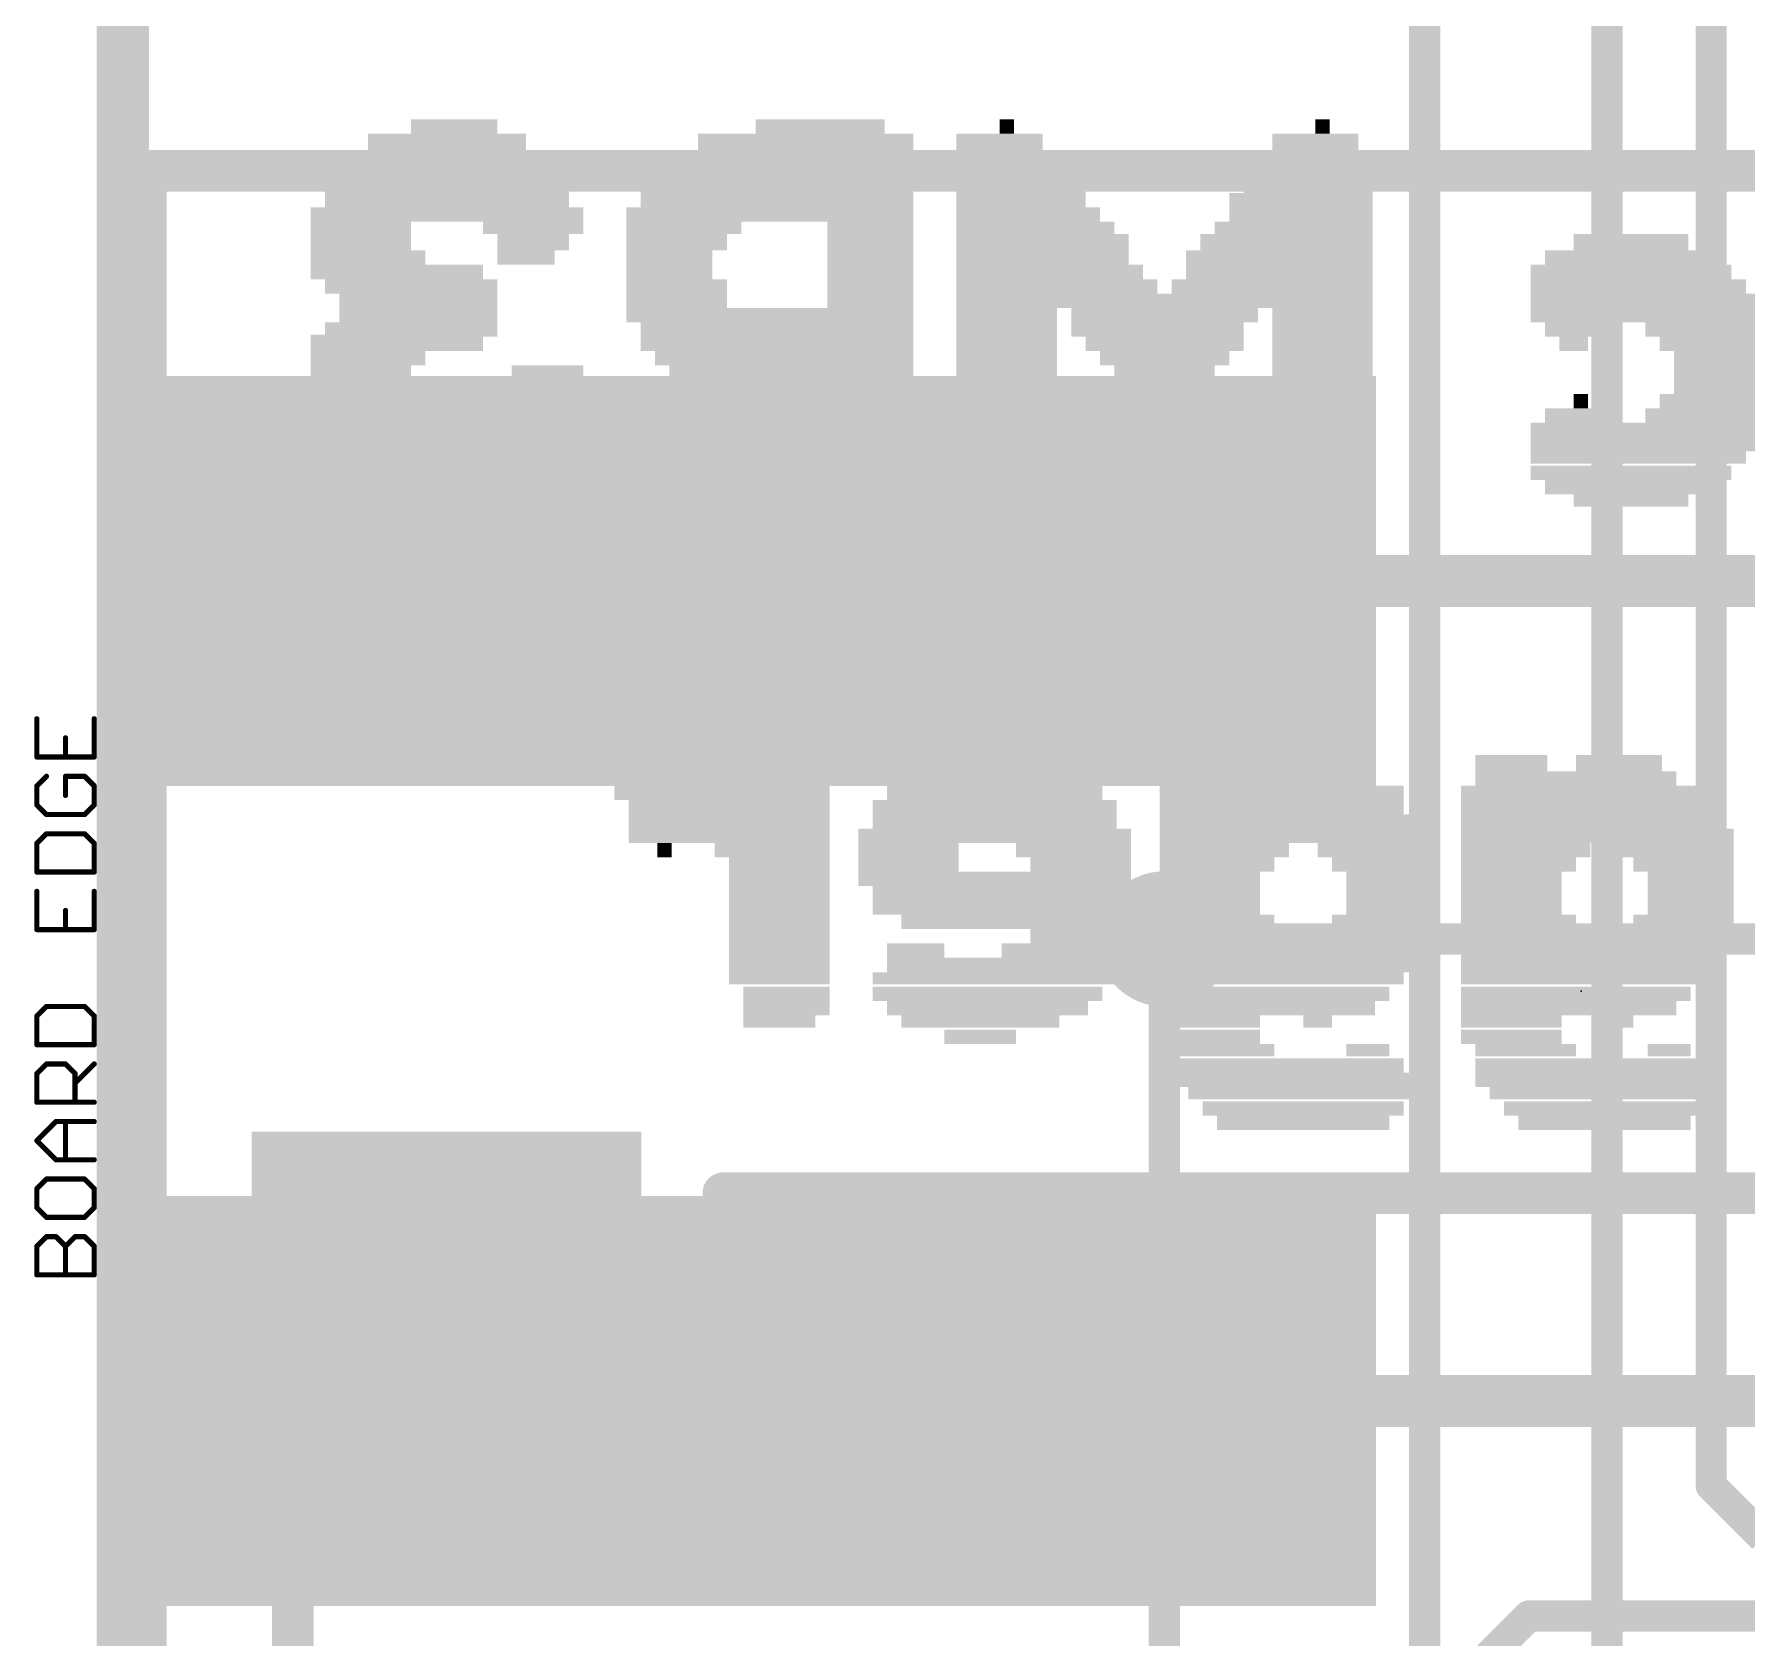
# Model space of a CAD drawing. Extents: x -41 to 66, y -18 to 51.
# Drawn here: x -0.43 to 7.92, y 27.33 to 35.15 of the extents above; entities that cross this region are included whole.
import ezdxf

# ---------------------------------------------------------------- set-up
doc = ezdxf.new("R2010")
doc.units = 0
for name, color, linetype in [('1', 12, 'CONTINUOUS'), ('16', 132, 'CONTINUOUS'), ('18', 110, 'CONTINUOUS'), ('20', 31, 'CONTINUOUS'), ('21', 41, 'CONTINUOUS'), ('22', 40, 'CONTINUOUS'), ('23', 53, 'CONTINUOUS'), ('51', 53, 'CONTINUOUS')]:
    doc.layers.add(name, color=color, linetype=linetype)

# ---------------------------------------------------------------- blocks, each defined once
blk = doc.blocks.new('RECT')
blk.add_solid([(-0.5, -0.5), (0.5, -0.5), (-0.5, 0.5), (0.5, 0.5)])
blk = doc.blocks.new('ROUNDV')
at = {"const_width": 0.5}
blk.add_lwpolyline([(0, -0.25, 1), (0, 0.25, 1), (0, -0.25)], format="xyb", dxfattribs=at)

msp = doc.modelspace()

# ---------------------------------------------------------------- linework, layer by layer
at = {"layer": '1'}
for points, const_width in [([(0, 0), (0, 50.8)], 0.254), ([(12.362, 32.48), (3.112, 32.48)], 0.254), ([(5.08, 30.734), (8.89, 30.734)], 0.1524), ([(12.362, 28.48), (3.112, 28.48)], 0.254), ([(6.858, 27.432), (6.35, 26.924)], 0.1524), ([(9.779, 27.432), (6.858, 27.432)], 0.1524)]:
    msp.add_lwpolyline(points, dxfattribs=dict(at, const_width=const_width))
for points, const_width in [([(3.112, 32.5435, 1), (3.112, 32.4165)], 0.127), ([(5.08, 30.7721, 1), (5.08, 30.6959)], 0.0762), ([(3.112, 28.5435, 1), (3.112, 28.4165)], 0.127), ([(6.858, 27.4701, 1), (6.858, 27.3939)], 0.0762), ([(6.8849, 27.4051, 1), (6.8311, 27.4589)], 0.0762)]:
    msp.add_lwpolyline(points, format="xyb", dxfattribs=dict(at, const_width=const_width))
at = {"layer": '16'}
for points, const_width in [([(0, 0), (0, 50.8)], 0.254), ([(6.35, 44.45), (6.35, 26.162)], 0.1524), ([(7.239, 42.799), (7.239, 26.67)], 0.1524), ([(7.747, 40.767), (7.747, 28.067)], 0.1524), ([(5.08, 26.416), (5.08, 30.734)], 0.1524), ([(7.747, 28.067), (8.001, 27.813)], 0.1524)]:
    msp.add_lwpolyline(points, dxfattribs=dict(at, const_width=const_width))
at = {"layer": '16', "const_width": 0.0762}
for points in [[(5.1181, 30.734, 1), (5.0419, 30.734)], [(7.7089, 28.067, 1), (7.7851, 28.067)], [(7.7739, 28.0939, 1), (7.7201, 28.0401)]]:
    msp.add_lwpolyline(points, format="xyb", dxfattribs=at)
at = {"layer": '20', "const_width": 0.2032}
msp.add_lwpolyline([(0, 0), (0, 50.8)], dxfattribs=at)
at = {"layer": '21', "const_width": 0.2032}
for points in [[(0.112, 32.48), (0.112, 34.48)], [(0.112, 34.48), (11.812, 34.48)], [(0.112, 26.48), (0.112, 32.48)]]:
    msp.add_lwpolyline(points, dxfattribs=at)
at = {"layer": '21', "const_width": 0.1016}
for points in [[(0.1628, 34.48, 1), (0.0612, 34.48)], [(0.112, 34.5308, 1), (0.112, 34.4292)], [(0.1628, 32.48, 1), (0.0612, 32.48)], [(0.0612, 32.48, 1), (0.1628, 32.48)]]:
    msp.add_lwpolyline(points, format="xyb", dxfattribs=at)
at = {"layer": '22', "const_width": 0.2032}
for points in [[(16.129, 29.494), (2.929, 29.494)], [(0.829, 27.194), (0.829, 27.994)]]:
    msp.add_lwpolyline(points, dxfattribs=at)
at = {"layer": '22', "const_width": 0.1016}
for points in [[(2.929, 29.5448, 1), (2.929, 29.4432)], [(0.8798, 27.994, 1), (0.7782, 27.994)]]:
    msp.add_lwpolyline(points, format="xyb", dxfattribs=at)
at = {"layer": '23'}
msp.add_point((7.112, 30.48), dxfattribs=at)
at = {"layer": '51', "const_width": 0.0127}
for points in [[(-0.413, 31.808, 1), (-0.4257, 31.808)], [(-0.1334, 31.808, 1), (-0.1461, 31.808)], [(-0.2732, 31.7148, 1), (-0.2859, 31.7148)], [(-0.4257, 31.6216, 1), (-0.413, 31.6216)], [(-0.4193, 31.6279, 1), (-0.4193, 31.6152)], [(-0.2859, 31.6216, 1), (-0.2732, 31.6216)], [(-0.1461, 31.6216, 1), (-0.1334, 31.6216)], [(-0.1397, 31.6152, 1), (-0.1397, 31.6279)], [(-0.413, 31.4807, 1), (-0.4257, 31.4807)], [(-0.4238, 31.4852, 1), (-0.4148, 31.4763)], [(-0.3682, 31.5229, 1), (-0.3772, 31.5318)], [(-0.2732, 31.5274, 1), (-0.2859, 31.5274)], [(-0.2795, 31.5337, 1), (-0.2795, 31.521)], [(-0.1818, 31.5318, 1), (-0.1908, 31.5229)], [(-0.1863, 31.521, 1), (-0.1863, 31.5337)], [(-0.1334, 31.4807, 1), (-0.1461, 31.4807)], [(-0.1442, 31.4763, 1), (-0.1352, 31.4852)], [(-0.2859, 31.4341, 1), (-0.2732, 31.4341)], [(-0.4257, 31.3875, 1), (-0.413, 31.3875)], [(-0.4148, 31.392, 1), (-0.4238, 31.383)], [(-0.3727, 31.3473, 1), (-0.3727, 31.3346)], [(-0.3772, 31.3364, 1), (-0.3682, 31.3454)], [(-0.1908, 31.3454, 1), (-0.1818, 31.3364)], [(-0.1863, 31.3346, 1), (-0.1863, 31.3473)], [(-0.1461, 31.3875, 1), (-0.1334, 31.3875)], [(-0.1352, 31.383, 1), (-0.1442, 31.392)], [(-0.3727, 31.253, 1), (-0.3727, 31.2403)], [(-0.3682, 31.2422, 1), (-0.3772, 31.2512)], [(-0.1818, 31.2512, 1), (-0.1908, 31.2422)], [(-0.1863, 31.2403, 1), (-0.1863, 31.253)], [(-0.413, 31.2001, 1), (-0.4257, 31.2001)], [(-0.4238, 31.2046, 1), (-0.4148, 31.1956)], [(-0.1334, 31.2001, 1), (-0.1461, 31.2001)], [(-0.1442, 31.1956, 1), (-0.1352, 31.2046)], [(-0.4193, 31.0666, 1), (-0.4193, 31.0539)], [(-0.1397, 31.0539, 1), (-0.1397, 31.0666)], [(-0.4257, 31.0603, 1), (-0.413, 31.0603)], [(-0.1461, 31.0603, 1), (-0.1334, 31.0603)], [(-0.413, 30.966, 1), (-0.4257, 30.966)], [(-0.1334, 30.966, 1), (-0.1461, 30.966)], [(-0.2732, 30.8728, 1), (-0.2859, 30.8728)], [(-0.4257, 30.7796, 1), (-0.413, 30.7796)], [(-0.4193, 30.786, 1), (-0.4193, 30.7733)], [(-0.2859, 30.7796, 1), (-0.2732, 30.7796)], [(-0.1461, 30.7796, 1), (-0.1334, 30.7796)], [(-0.1397, 30.7733, 1), (-0.1397, 30.786)], [(-0.3727, 30.4111, 1), (-0.3727, 30.3984)], [(-0.3682, 30.4002, 1), (-0.3772, 30.4092)], [(-0.1818, 30.4092, 1), (-0.1908, 30.4002)], [(-0.1863, 30.3984, 1), (-0.1863, 30.4111)], [(-0.413, 30.3581, 1), (-0.4257, 30.3581)], [(-0.4238, 30.3626, 1), (-0.4148, 30.3536)], [(-0.1334, 30.3581, 1), (-0.1461, 30.3581)], [(-0.1442, 30.3536, 1), (-0.1352, 30.3626)], [(-0.4257, 30.2183, 1), (-0.413, 30.2183)], [(-0.4193, 30.2247, 1), (-0.4193, 30.212)], [(-0.1461, 30.2183, 1), (-0.1334, 30.2183)], [(-0.1397, 30.212, 1), (-0.1397, 30.2247)], [(-0.413, 30.0775, 1), (-0.4257, 30.0775)], [(-0.4238, 30.082, 1), (-0.4148, 30.073)], [(-0.3727, 30.1304, 1), (-0.3727, 30.1177)], [(-0.3682, 30.1196, 1), (-0.3772, 30.1286)], [(-0.275, 30.1286, 1), (-0.284, 30.1196)], [(-0.2795, 30.1177, 1), (-0.2795, 30.1304)], [(-0.2266, 30.0775, 1), (-0.2393, 30.0775)], [(-0.2374, 30.073, 1), (-0.2284, 30.082)], [(-0.1352, 30.1196, 1), (-0.1442, 30.1286)], [(-0.2374, 30.0354, 1), (-0.2284, 30.0264)], [(-0.4257, 29.9377, 1), (-0.413, 29.9377)], [(-0.4193, 29.944, 1), (-0.4193, 29.9313)], [(-0.2393, 29.9377, 1), (-0.2266, 29.9377)], [(-0.1397, 29.9313, 1), (-0.1397, 29.944)], [(-0.3261, 29.8498, 1), (-0.3261, 29.8371)], [(-0.3216, 29.8389, 1), (-0.3306, 29.8479)], [(-0.2732, 29.8434, 1), (-0.2859, 29.8434)], [(-0.1397, 29.8371, 1), (-0.1397, 29.8498)], [(-0.4148, 29.7547, 1), (-0.4238, 29.7457)], [(-0.4238, 29.7547, 1), (-0.4148, 29.7457)], [(-0.3261, 29.6634, 1), (-0.3261, 29.6507)], [(-0.3306, 29.6525, 1), (-0.3216, 29.6615)], [(-0.2859, 29.657, 1), (-0.2732, 29.657)], [(-0.1397, 29.6507, 1), (-0.1397, 29.6634)], [(-0.3727, 29.5691, 1), (-0.3727, 29.5564)], [(-0.3682, 29.5583, 1), (-0.3772, 29.5673)], [(-0.1818, 29.5673, 1), (-0.1908, 29.5583)], [(-0.1863, 29.5564, 1), (-0.1863, 29.5691)], [(-0.413, 29.5162, 1), (-0.4257, 29.5162)], [(-0.4238, 29.5207, 1), (-0.4148, 29.5117)], [(-0.1334, 29.5162, 1), (-0.1461, 29.5162)], [(-0.1442, 29.5117, 1), (-0.1352, 29.5207)], [(-0.4257, 29.423, 1), (-0.413, 29.423)], [(-0.4148, 29.4274, 1), (-0.4238, 29.4185)], [(-0.1461, 29.423, 1), (-0.1334, 29.423)], [(-0.1352, 29.4185, 1), (-0.1442, 29.4274)], [(-0.3727, 29.3827, 1), (-0.3727, 29.37)], [(-0.3772, 29.3719, 1), (-0.3682, 29.3808)], [(-0.1908, 29.3808, 1), (-0.1818, 29.3719)], [(-0.1863, 29.37, 1), (-0.1863, 29.3827)], [(-0.413, 29.2355, 1), (-0.4257, 29.2355)], [(-0.4238, 29.24, 1), (-0.4148, 29.231)], [(-0.3727, 29.2885, 1), (-0.3727, 29.2758)], [(-0.3682, 29.2776, 1), (-0.3772, 29.2866)], [(-0.3216, 29.2866, 1), (-0.3306, 29.2776)], [(-0.3261, 29.2758, 1), (-0.3261, 29.2885)], [(-0.2732, 29.2355, 1), (-0.2859, 29.2355)], [(-0.284, 29.24, 1), (-0.275, 29.231)], [(-0.284, 29.231, 1), (-0.275, 29.24)], [(-0.2329, 29.2885, 1), (-0.2329, 29.2758)], [(-0.2284, 29.2776, 1), (-0.2374, 29.2866)], [(-0.1818, 29.2866, 1), (-0.1908, 29.2776)], [(-0.1863, 29.2758, 1), (-0.1863, 29.2885)], [(-0.1334, 29.2355, 1), (-0.1461, 29.2355)], [(-0.1442, 29.231, 1), (-0.1352, 29.24)], [(-0.4257, 29.0957, 1), (-0.413, 29.0957)], [(-0.4193, 29.1021, 1), (-0.4193, 29.0893)], [(-0.2859, 29.0957, 1), (-0.2732, 29.0957)], [(-0.1461, 29.0957, 1), (-0.1334, 29.0957)], [(-0.1397, 29.0893, 1), (-0.1397, 29.1021)]]:
    msp.add_lwpolyline(points, format="xyb", dxfattribs=at)
at = {"layer": '51', "const_width": 0.0254}
for points in [[(-0.4193, 31.808), (-0.4193, 31.6216)], [(-0.1397, 31.6216), (-0.1397, 31.808)], [(-0.2795, 31.6216), (-0.2795, 31.7148)], [(-0.4193, 31.6216), (-0.1397, 31.6216)], [(-0.3727, 31.5274), (-0.4193, 31.4807)], [(-0.4193, 31.4807), (-0.4193, 31.3875)], [(-0.1863, 31.5274), (-0.2795, 31.5274)], [(-0.2795, 31.5274), (-0.2795, 31.4341)], [(-0.1397, 31.4807), (-0.1863, 31.5274)], [(-0.1397, 31.3875), (-0.1397, 31.4807)], [(-0.4193, 31.3875), (-0.3727, 31.3409)], [(-0.3727, 31.3409), (-0.1863, 31.3409)], [(-0.1863, 31.3409), (-0.1397, 31.3875)], [(-0.3727, 31.2467), (-0.4193, 31.2001)], [(-0.1863, 31.2467), (-0.3727, 31.2467)], [(-0.1397, 31.2001), (-0.1863, 31.2467)], [(-0.4193, 31.2001), (-0.4193, 31.0603)], [(-0.1397, 31.0603), (-0.1397, 31.2001)], [(-0.4193, 31.0603), (-0.1397, 31.0603)], [(-0.4193, 30.966), (-0.4193, 30.7796)], [(-0.1397, 30.7796), (-0.1397, 30.966)], [(-0.2795, 30.7796), (-0.2795, 30.8728)], [(-0.4193, 30.7796), (-0.1397, 30.7796)], [(-0.3727, 30.4047), (-0.4193, 30.3581)], [(-0.1863, 30.4047), (-0.3727, 30.4047)], [(-0.1397, 30.3581), (-0.1863, 30.4047)], [(-0.4193, 30.3581), (-0.4193, 30.2183)], [(-0.1397, 30.2183), (-0.1397, 30.3581)], [(-0.4193, 30.2183), (-0.1397, 30.2183)], [(-0.4193, 30.0775), (-0.3727, 30.1241)], [(-0.4193, 29.9377), (-0.4193, 30.0775)], [(-0.3727, 30.1241), (-0.2795, 30.1241)], [(-0.2795, 30.1241), (-0.2329, 30.0775)], [(-0.2329, 30.0309), (-0.1397, 30.1241)], [(-0.2329, 30.0775), (-0.2329, 29.9377)], [(-0.1397, 29.9377), (-0.4193, 29.9377)], [(-0.4193, 29.7502), (-0.3261, 29.8434)], [(-0.3261, 29.8434), (-0.1397, 29.8434)], [(-0.2795, 29.657), (-0.2795, 29.8434)], [(-0.3261, 29.657), (-0.4193, 29.7502)], [(-0.1397, 29.657), (-0.3261, 29.657)], [(-0.3727, 29.5628), (-0.4193, 29.5162)], [(-0.1863, 29.5628), (-0.3727, 29.5628)], [(-0.1397, 29.5162), (-0.1863, 29.5628)], [(-0.4193, 29.5162), (-0.4193, 29.423)], [(-0.1397, 29.423), (-0.1397, 29.5162)], [(-0.4193, 29.423), (-0.3727, 29.3764)], [(-0.1863, 29.3764), (-0.1397, 29.423)], [(-0.3727, 29.3764), (-0.1863, 29.3764)], [(-0.4193, 29.2355), (-0.3727, 29.2821)], [(-0.4193, 29.0957), (-0.4193, 29.2355)], [(-0.3727, 29.2821), (-0.3261, 29.2821)], [(-0.3261, 29.2821), (-0.2795, 29.2355)], [(-0.2795, 29.2355), (-0.2329, 29.2821)], [(-0.2795, 29.0957), (-0.2795, 29.2355)], [(-0.2329, 29.2821), (-0.1863, 29.2821)], [(-0.1863, 29.2821), (-0.1397, 29.2355)], [(-0.1397, 29.2355), (-0.1397, 29.0957)], [(-0.1397, 29.0957), (-0.4193, 29.0957)]]:
    msp.add_lwpolyline(points, dxfattribs=at)

# ---------------------------------------------------------------- block references
at = {"layer": '1', "xscale": 6, "yscale": 2}
for p in [(3.112, 32.48), (3.112, 28.48)]:
    msp.add_blockref('RECT', p, dxfattribs=at)
at = {"layer": '16', "xscale": 1.4, "yscale": 1.9, "rotation": 270}
msp.add_blockref('RECT', (1.579, 29.094), dxfattribs=at)
at = {"layer": '18', "xscale": 0.6604, "yscale": 0.6604}
msp.add_blockref('ROUNDV', (5.08, 30.734), dxfattribs=at)
msp.add_blockref('ROUNDV', (5.08, 30.734), dxfattribs=at)
at = {"layer": '22', "rotation": 180}
for p, xscale, yscale in [((1.616, 34.697), 0.42, 0.07), ((3.401, 34.697), 0.63, 0.07), ((4.311, 34.697), 0.07, 0.07), ((5.851, 34.697), 0.07, 0.07), ((1.616, 34.547), 0.98, 0.07), ((1.581, 34.622), 0.77, 0.08), ((3.261, 34.547), 1.19, 0.07), ((3.331, 34.622), 1.05, 0.08), ((4.276, 34.622), 0.42, 0.08), ((4.311, 34.547), 0.49, 0.07), ((5.816, 34.622), 0.42, 0.08), ((5.851, 34.547), 0.49, 0.07), ((1.581, 34.482), 1.05, 0.06), ((3.226, 34.482), 1.26, 0.06), ((4.346, 34.482), 0.56, 0.06), ((5.816, 34.482), 0.56, 0.06), ((1.581, 34.412), 1.19, 0.08), ((3.191, 34.412), 1.33, 0.08), ((4.381, 34.412), 0.63, 0.08), ((5.781, 34.412), 0.63, 0.08), ((1.581, 34.337), 1.19, 0.07), ((3.191, 34.337), 1.33, 0.07), ((4.381, 34.337), 0.63, 0.07), ((5.746, 34.337), 0.7, 0.07), ((1.581, 34.267), 1.33, 0.07), ((3.156, 34.267), 1.4, 0.07), ((4.416, 34.267), 0.7, 0.07), ((5.746, 34.267), 0.7, 0.07), ((1.161, 34.202), 0.49, 0.06), ((1.161, 34.132), 0.49, 0.08), ((2.001, 34.202), 0.49, 0.06), ((2.001, 34.132), 0.35, 0.08), ((2.736, 34.202), 0.56, 0.06), ((2.701, 34.132), 0.49, 0.08), ((3.646, 34.202), 0.42, 0.06), ((3.646, 34.132), 0.42, 0.08), ((4.451, 34.202), 0.77, 0.06), ((4.486, 34.132), 0.84, 0.08), ((5.676, 34.132), 0.84, 0.08), ((5.711, 34.202), 0.77, 0.06), ((7.356, 34.132), 0.56, 0.08), ((1.196, 34.057), 0.56, 0.07), ((1.966, 34.057), 0.28, 0.07), ((2.666, 34.057), 0.42, 0.07), ((3.646, 34.057), 0.42, 0.07), ((4.486, 34.057), 0.84, 0.07), ((5.641, 34.057), 0.91, 0.07), ((7.356, 34.057), 0.84, 0.07), ((1.336, 33.987), 0.84, 0.07), ((2.666, 33.987), 0.42, 0.07), ((3.646, 33.987), 0.42, 0.07), ((4.521, 33.987), 0.91, 0.07), ((5.641, 33.987), 0.91, 0.07), ((7.356, 33.987), 0.98, 0.07), ((1.406, 33.917), 0.84, 0.07), ((2.701, 33.917), 0.49, 0.07), ((3.646, 33.917), 0.42, 0.07), ((4.556, 33.917), 0.98, 0.07), ((5.606, 33.917), 0.98, 0.07), ((7.391, 33.917), 1.05, 0.07), ((1.441, 33.847), 0.77, 0.07), ((2.701, 33.847), 0.49, 0.07), ((3.646, 33.847), 0.42, 0.07), ((5.081, 33.847), 2.03, 0.07), ((7.426, 33.847), 1.12, 0.07), ((1.441, 33.777), 0.77, 0.07), ((3.156, 33.777), 1.4, 0.07), ((4.311, 33.777), 0.49, 0.07), ((5.081, 33.777), 0.91, 0.07), ((5.851, 33.777), 0.49, 0.07), ((7.426, 33.777), 1.12, 0.07), ((1.336, 33.642), 0.84, 0.08), ((1.406, 33.707), 0.84, 0.07), ((3.191, 33.707), 1.33, 0.07), ((3.191, 33.642), 1.33, 0.08), ((4.311, 33.707), 0.49, 0.07), ((4.311, 33.642), 0.49, 0.08), ((5.046, 33.707), 0.84, 0.07), ((5.081, 33.642), 0.77, 0.08), ((5.851, 33.707), 0.49, 0.07), ((5.851, 33.642), 0.49, 0.08), ((7.111, 33.707), 0.35, 0.07), ((7.076, 33.642), 0.14, 0.08), ((7.741, 33.707), 0.63, 0.07), ((7.776, 33.642), 0.56, 0.08), ((1.196, 33.567), 0.56, 0.07), ((3.226, 33.567), 1.26, 0.07), ((4.311, 33.567), 0.49, 0.07), ((5.081, 33.567), 0.63, 0.07), ((5.851, 33.567), 0.49, 0.07), ((7.811, 33.567), 0.49, 0.07), ((1.161, 33.497), 0.49, 0.07), ((2.071, 33.497), 0.35, 0.07), ((3.261, 33.497), 1.19, 0.07), ((4.311, 33.497), 0.49, 0.07), ((5.081, 33.497), 0.49, 0.07), ((5.851, 33.497), 0.49, 0.07), ((7.811, 33.497), 0.49, 0.07), ((1.091, 33.427), 0.49, 0.07), ((2.071, 33.427), 0.49, 0.07), ((3.331, 33.427), 1.05, 0.07), ((4.311, 33.427), 0.49, 0.07), ((5.046, 33.427), 0.42, 0.07), ((5.851, 33.427), 0.49, 0.07), ((7.811, 33.427), 0.49, 0.07), ((1.126, 33.357), 0.42, 0.07), ((2.071, 33.357), 0.49, 0.07), ((3.401, 33.357), 0.91, 0.07), ((4.311, 33.357), 0.49, 0.07), ((5.081, 33.357), 0.35, 0.07), ((5.851, 33.357), 0.49, 0.07), ((7.111, 33.357), 0.07, 0.07), ((7.776, 33.357), 0.56, 0.07), ((1.161, 33.287), 0.49, 0.07), ((1.581, 33.217), 1.33, 0.07), ((2.036, 33.287), 0.56, 0.07), ((3.646, 33.287), 0.42, 0.07), ((3.646, 33.217), 0.42, 0.07), ((4.311, 33.287), 0.49, 0.07), ((4.311, 33.217), 0.49, 0.07), ((5.851, 33.287), 0.49, 0.07), ((5.851, 33.217), 0.49, 0.07), ((7.426, 33.217), 1.12, 0.07), ((7.111, 33.287), 0.35, 0.07), ((7.706, 33.287), 0.56, 0.07), ((1.581, 33.147), 1.33, 0.07), ((3.646, 33.147), 0.42, 0.07), ((4.311, 33.147), 0.49, 0.07), ((5.851, 33.147), 0.49, 0.07), ((7.426, 33.147), 1.12, 0.07), ((1.581, 33.082), 1.19, 0.06), ((3.646, 33.082), 0.42, 0.06), ((4.311, 33.082), 0.49, 0.06), ((5.851, 33.082), 0.49, 0.06), ((7.391, 33.082), 1.05, 0.06), ((1.616, 33.007), 1.12, 0.07), ((3.646, 33.007), 0.42, 0.07), ((4.311, 33.007), 0.49, 0.07), ((5.851, 33.007), 0.49, 0.07), ((7.356, 33.007), 0.98, 0.07), ((1.616, 32.937), 0.98, 0.07), ((3.646, 32.937), 0.42, 0.07), ((4.276, 32.937), 0.42, 0.07), ((5.851, 32.937), 0.49, 0.07), ((7.356, 32.937), 0.84, 0.07), ((1.616, 32.872), 0.7, 0.06), ((1.616, 32.797), 0.28, 0.07), ((3.646, 32.872), 0.28, 0.06), ((4.311, 32.872), 0.35, 0.06), ((5.851, 32.872), 0.35, 0.06), ((7.356, 32.872), 0.56, 0.06), ((4.217, 31.662), 0.14, 0.06), ((2.677, 31.592), 0.42, 0.08), ((3.202, 31.592), 0.35, 0.08), ((4.217, 31.592), 0.7, 0.08), ((5.302, 31.592), 0.35, 0.08), ((5.827, 31.592), 0.42, 0.08), ((6.772, 31.592), 0.35, 0.08), ((7.297, 31.592), 0.42, 0.08), ((2.957, 31.517), 0.98, 0.07), ((4.252, 31.517), 0.91, 0.07), ((5.617, 31.517), 0.98, 0.07), ((7.087, 31.517), 0.98, 0.07), ((2.922, 31.447), 1.05, 0.07), ((2.957, 31.377), 0.98, 0.07), ((4.252, 31.377), 1.19, 0.07), ((4.252, 31.447), 1.05, 0.07), ((5.652, 31.447), 1.19, 0.07), ((5.652, 31.377), 1.19, 0.07), ((7.122, 31.447), 1.19, 0.07), ((7.122, 31.377), 1.19, 0.07), ((2.957, 31.307), 0.98, 0.07), ((4.252, 31.307), 1.19, 0.07), ((5.687, 31.307), 1.26, 0.07), ((7.157, 31.307), 1.26, 0.07), ((2.957, 31.237), 0.98, 0.07), ((4.252, 31.237), 1.33, 0.07), ((5.722, 31.237), 1.33, 0.07), ((7.192, 31.237), 1.33, 0.07), ((2.642, 31.167), 0.07, 0.07), ((3.167, 31.167), 0.56, 0.07), ((3.832, 31.167), 0.49, 0.07), ((4.637, 31.167), 0.56, 0.07), ((5.372, 31.167), 0.63, 0.07), ((6.107, 31.167), 0.56, 0.07), ((6.842, 31.167), 0.63, 0.07), ((7.577, 31.167), 0.56, 0.07), ((3.202, 31.102), 0.49, 0.08), ((3.832, 31.102), 0.49, 0.08), ((4.672, 31.102), 0.49, 0.08), ((5.337, 31.102), 0.56, 0.08), ((6.142, 31.102), 0.49, 0.08), ((6.807, 31.102), 0.56, 0.08), ((7.612, 31.102), 0.49, 0.08), ((3.202, 31.027), 0.49, 0.07), ((3.202, 30.957), 0.49, 0.07), ((4.252, 31.027), 1.33, 0.07), ((4.322, 30.957), 1.33, 0.07), ((5.302, 31.027), 0.49, 0.07), ((5.302, 30.957), 0.49, 0.07), ((6.177, 31.027), 0.42, 0.07), ((6.177, 30.957), 0.42, 0.07), ((6.772, 31.027), 0.49, 0.07), ((6.772, 30.957), 0.49, 0.07), ((7.647, 31.027), 0.42, 0.07), ((7.647, 30.957), 0.42, 0.07), ((3.202, 30.887), 0.49, 0.07), ((4.287, 30.887), 1.26, 0.07), ((5.302, 30.887), 0.49, 0.07), ((6.177, 30.887), 0.42, 0.07), ((6.772, 30.887), 0.49, 0.07), ((7.647, 30.887), 0.42, 0.07), ((3.202, 30.817), 0.49, 0.07), ((4.357, 30.817), 1.12, 0.07), ((5.337, 30.817), 0.56, 0.07), ((6.142, 30.817), 0.49, 0.07), ((6.807, 30.817), 0.56, 0.07), ((7.612, 30.817), 0.49, 0.07), ((3.202, 30.747), 0.49, 0.07), ((4.672, 30.747), 0.49, 0.07), ((5.722, 30.747), 1.33, 0.07), ((7.192, 30.747), 1.33, 0.07), ((3.202, 30.677), 0.49, 0.07), ((3.867, 30.677), 0.28, 0.07), ((4.602, 30.677), 0.63, 0.07), ((5.687, 30.677), 1.26, 0.07), ((7.157, 30.677), 1.26, 0.07), ((3.202, 30.607), 0.49, 0.07), ((3.202, 30.542), 0.49, 0.06), ((4.252, 30.542), 1.19, 0.06), ((4.287, 30.607), 1.12, 0.07), ((5.687, 30.607), 1.26, 0.07), ((5.652, 30.542), 1.19, 0.06), ((7.157, 30.607), 1.26, 0.07), ((7.122, 30.542), 1.19, 0.06), ((3.237, 30.467), 0.42, 0.07), ((4.217, 30.467), 1.12, 0.07), ((5.617, 30.467), 1.12, 0.07), ((7.087, 30.467), 1.12, 0.07), ((3.237, 30.397), 0.42, 0.07), ((4.217, 30.397), 0.98, 0.07), ((5.582, 30.397), 1.05, 0.07), ((7.052, 30.397), 1.05, 0.07), ((3.202, 30.332), 0.35, 0.06), ((4.182, 30.332), 0.77, 0.06), ((5.302, 30.332), 0.49, 0.06), ((5.827, 30.332), 0.14, 0.06), ((6.772, 30.332), 0.49, 0.06), ((7.297, 30.332), 0.14, 0.06), ((4.182, 30.257), 0.35, 0.07), ((5.302, 30.257), 0.49, 0.07), ((6.772, 30.257), 0.49, 0.07), ((5.372, 30.192), 0.49, 0.06), ((6.072, 30.192), 0.21, 0.06), ((6.842, 30.192), 0.49, 0.06), ((7.542, 30.192), 0.21, 0.06), ((5.687, 30.117), 1.12, 0.07), ((5.722, 30.047), 1.19, 0.07), ((7.157, 30.117), 1.12, 0.07), ((7.192, 30.047), 1.19, 0.07), ((5.757, 29.982), 1.12, 0.06), ((7.227, 29.982), 1.12, 0.06), ((5.757, 29.907), 0.98, 0.07), ((7.227, 29.907), 0.98, 0.07), ((5.757, 29.837), 0.84, 0.07), ((7.227, 29.837), 0.84, 0.07)]:
    msp.add_blockref('RECT', p, dxfattribs=dict(at, xscale=xscale, yscale=yscale))

doc.saveas('drawing.dxf')
